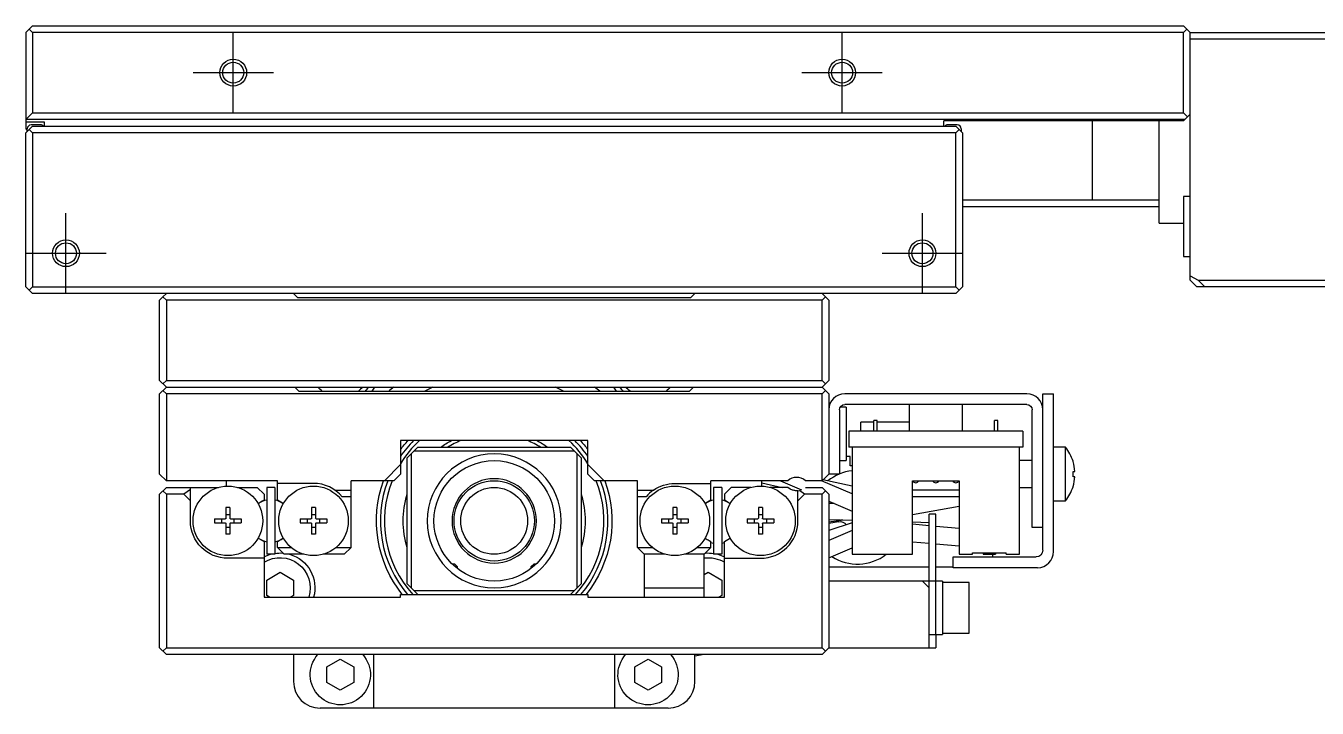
# Model space of a CAD drawing. Extents: x 0 to 742, y -8 to 454.
# Drawn here: x 100.5 to 197, y 398.8 to 449.8 of the extents above; entities that cross this region are included whole.
import ezdxf

# ---------------------------------------------------------------- set-up
doc = ezdxf.new("R2010")
doc.units = 0
doc.header["$LTSCALE"] = 0.5
doc.linetypes.add('CENTER', pattern=[50.8, 31.75, -6.35, 6.35, -6.35])
for name, color, linetype in [('MSM_CENTER', 1, 'CENTER'), ('MSM_CONTINUOUS', 7, 'CONTINUOUS'), ('MSM_NARROW', 5, 'CONTINUOUS')]:
    doc.layers.add(name, color=color, linetype=linetype)

msp = doc.modelspace()

# ---------------------------------------------------------------- linework, layer by layer
at = {"layer": 'MSM_CENTER'}
for p, q in [((116.015, 443.292), (116.015, 449.292)), ((161.515, 443.292), (161.515, 449.292)), ((113.015, 446.292), (119.015, 446.292)), ((158.515, 446.292), (164.515, 446.292)), ((103.515, 429.792), (103.515, 435.792)), ((167.515, 429.792), (167.515, 435.792)), ((100.515, 432.792), (106.515, 432.792)), ((164.515, 432.792), (170.515, 432.792))]:
    msp.add_line(p, q, dxfattribs=at)
at = {"layer": 'MSM_CONTINUOUS'}
for p, q in [((100.515, 449.292), (101.015, 449.792)), ((101.015, 449.792), (187.015, 449.792)), ((187.265, 449.542), (187.015, 449.792)), ((100.515, 449.292), (100.515, 442.092)), ((100.765, 449.542), (101.015, 449.292)), ((187.015, 449.292), (101.015, 449.292)), ((101.015, 449.292), (101.015, 443.292)), ((187.015, 449.292), (187.265, 449.542)), ((187.015, 443.292), (187.015, 449.292)), ((187.265, 449.542), (187.515, 449.292)), ((187.515, 430.792), (187.515, 449.292)), ((187.515, 449.292), (201.015, 449.292)), ((201.015, 448.792), (187.515, 448.792)), ((101.015, 443.292), (100.515, 442.792)), ((101.015, 443.292), (187.015, 443.292)), ((187.315, 442.992), (187.015, 443.292)), ((187.015, 442.692), (187.515, 443.192)), ((187.115, 442.792), (100.515, 442.792)), ((101.915, 442.592), (100.515, 442.592)), ((100.615, 441.992), (100.515, 442.092)), ((100.515, 441.792), (100.765, 442.042)), ((100.615, 441.892), (100.615, 442.092)), ((100.765, 442.042), (101.015, 442.292)), ((100.765, 442.042), (101.015, 441.792)), ((101.615, 442.392), (100.915, 442.392)), ((101.015, 442.292), (170.015, 442.292)), ((101.915, 442.292), (101.915, 442.592)), ((187.015, 442.692), (169.115, 442.692)), ((169.115, 442.292), (169.115, 442.692)), ((170.115, 442.392), (169.415, 442.392)), ((170.015, 442.292), (170.265, 442.042)), ((170.015, 441.792), (170.265, 442.042)), ((170.265, 442.042), (170.515, 441.792)), ((170.415, 442.092), (170.415, 441.892)), ((180.215, 436.792), (180.215, 442.692)), ((185.215, 435.042), (185.215, 442.692)), ((100.515, 430.292), (100.515, 441.792)), ((101.015, 441.792), (101.015, 430.292)), ((170.015, 441.792), (101.015, 441.792)), ((170.015, 430.292), (170.015, 441.792)), ((170.515, 441.792), (170.515, 430.292)), ((170.515, 436.792), (185.215, 436.792)), ((170.515, 436.292), (185.215, 436.292)), ((187.015, 437.042), (187.015, 432.542)), ((187.515, 437.042), (187.015, 437.042)), ((185.215, 435.042), (187.015, 435.042)), ((187.015, 432.542), (187.515, 432.542)), ((187.515, 431.098), (188.127, 430.792)), ((188.015, 430.292), (187.515, 430.792)), ((188.127, 430.792), (201.015, 430.792)), ((188.127, 430.792), (188.627, 430.292)), ((101.015, 429.792), (100.515, 430.292)), ((101.015, 430.292), (100.765, 430.042)), ((101.015, 430.292), (170.015, 430.292)), ((170.015, 429.792), (101.015, 429.792)), ((110.515, 429.292), (110.765, 429.542)), ((110.765, 429.542), (111.015, 429.792)), ((111.015, 429.292), (110.765, 429.542)), ((120.815, 429.492), (120.515, 429.792)), ((120.815, 429.492), (150.215, 429.492)), ((150.515, 429.792), (150.215, 429.492)), ((160.015, 429.792), (160.265, 429.542)), ((160.265, 429.542), (160.015, 429.292)), ((160.265, 429.542), (160.515, 429.292)), ((170.265, 430.042), (170.015, 430.292)), ((170.015, 429.792), (170.515, 430.292)), ((201.015, 430.292), (188.015, 430.292)), ((110.515, 423.292), (110.515, 429.292)), ((111.015, 429.292), (111.015, 423.292)), ((160.015, 429.292), (111.015, 429.292)), ((160.015, 423.292), (160.015, 429.292)), ((160.515, 429.292), (160.515, 423.292)), ((111.015, 422.792), (110.515, 423.292)), ((110.515, 422.292), (111.015, 422.792)), ((111.015, 423.292), (110.765, 423.042)), ((111.015, 423.292), (160.015, 423.292)), ((111.015, 422.792), (160.015, 422.792)), ((120.915, 422.492), (120.615, 422.792)), ((150.415, 422.792), (150.115, 422.492)), ((160.265, 423.042), (160.015, 423.292)), ((160.015, 422.792), (160.515, 423.292)), ((160.015, 422.792), (160.515, 422.292)), ((110.515, 416.292), (110.515, 422.292)), ((110.765, 422.542), (111.015, 422.292)), ((160.015, 422.292), (111.015, 422.292)), ((111.015, 422.292), (111.015, 415.792)), ((120.915, 422.492), (150.115, 422.492)), ((160.015, 422.292), (160.265, 422.542)), ((160.015, 415.792), (160.015, 422.292)), ((160.515, 422.292), (160.515, 416.292)), ((175.315, 422.292), (161.715, 422.292)), ((176.515, 422.292), (177.315, 422.292)), ((176.515, 410.592), (176.515, 422.292)), ((177.315, 410.492), (177.315, 422.292)), ((161.315, 421.092), (161.315, 416.292)), ((161.815, 421.292), (161.369, 421.292)), ((175.315, 421.492), (161.715, 421.492)), ((161.815, 421.292), (161.815, 417.292)), ((166.515, 421.492), (166.515, 419.492)), ((170.515, 419.492), (170.515, 421.492)), ((175.715, 412.292), (175.715, 421.092)), ((162.905, 419.492), (162.905, 420.174)), ((163.89, 420.174), (162.905, 420.174)), ((163.89, 419.492), (163.89, 420.292)), ((164.14, 420.292), (163.89, 420.292)), ((164.14, 419.492), (164.14, 420.292)), ((166.515, 420.174), (164.14, 420.174)), ((172.89, 419.492), (172.89, 420.292)), ((173.14, 420.292), (172.89, 420.292)), ((173.14, 419.492), (173.14, 420.292)), ((162.015, 419.492), (162.015, 418.292)), ((175.015, 419.492), (162.015, 419.492)), ((175.015, 419.492), (175.015, 418.292)), ((142.515, 418.792), (128.515, 418.792)), ((128.515, 418.792), (128.515, 416.292)), ((129.515, 417.992), (129.315, 417.792)), ((129.515, 417.992), (129.815, 418.292)), ((141.515, 417.992), (129.515, 417.992)), ((129.815, 418.292), (141.215, 418.292)), ((141.215, 418.292), (142.015, 417.492)), ((142.515, 416.292), (142.515, 418.792)), ((175.015, 418.292), (162.015, 418.292)), ((162.265, 418.292), (162.265, 410.292)), ((174.765, 410.292), (174.765, 418.292)), ((178.213, 418.292), (177.315, 418.292)), ((178.213, 414.292), (178.213, 418.292)), ((127.308, 415.792), (128.515, 416.999)), ((129.015, 417.492), (129.315, 417.792)), ((129.015, 408.092), (129.015, 417.492)), ((129.315, 417.792), (129.315, 407.792)), ((141.715, 407.792), (141.715, 417.792)), ((142.015, 417.492), (142.015, 408.092)), ((142.515, 416.999), (143.722, 415.792)), ((161.315, 417.292), (161.815, 417.292)), ((162.105, 417.604), (161.815, 417.604)), ((162.105, 416.894), (162.105, 417.604)), ((162.265, 416.894), (162.105, 416.894)), ((175.715, 417.292), (174.765, 417.292)), ((178.771, 417.221), (178.771, 417.242)), ((111.015, 415.792), (110.515, 416.292)), ((128.515, 416.292), (128.015, 415.792)), ((143.015, 415.792), (142.515, 416.292)), ((160.515, 416.292), (160.015, 415.792)), ((161.315, 416.292), (160.515, 416.292)), ((178.771, 416.492), (178.903, 416.492)), ((178.771, 416.092), (178.771, 416.492)), ((178.903, 416.092), (178.771, 416.092)), ((110.515, 414.792), (111.015, 415.292)), ((110.765, 415.042), (111.015, 414.792)), ((119.315, 415.792), (111.015, 415.792)), ((111.015, 415.292), (114.901, 415.292)), ((112.815, 415.146), (112.315, 414.792)), ((112.815, 412.792), (112.815, 415.292)), ((115.515, 415.39), (115.515, 415.792)), ((116.329, 415.292), (117.815, 415.292)), ((118.315, 414.792), (117.815, 415.292)), ((119.115, 415.292), (118.515, 415.292)), ((118.515, 415.292), (118.515, 410.292)), ((119.115, 415.292), (119.115, 410.292)), ((119.315, 414.337), (119.315, 415.792)), ((122.015, 415.592), (119.315, 415.592)), ((123.612, 415.092), (124.815, 415.092)), ((128.015, 415.792), (124.815, 415.792)), ((124.815, 410.792), (124.815, 415.792)), ((134.454, 415.757), (134.451, 415.757)), ((146.215, 415.792), (143.015, 415.792)), ((146.215, 410.792), (146.215, 415.792)), ((146.215, 415.092), (147.418, 415.092)), ((149.015, 415.592), (151.715, 415.592)), ((157.454, 415.792), (151.715, 415.792)), ((151.715, 414.337), (151.715, 415.792)), ((152.515, 415.292), (151.915, 415.292)), ((151.915, 415.292), (151.915, 410.292)), ((152.515, 415.292), (152.515, 410.292)), ((153.215, 415.292), (152.715, 414.792)), ((154.701, 415.292), (153.215, 415.292)), ((155.515, 415.39), (155.515, 415.792)), ((155.515, 415.623), (157.033, 415.292)), ((157.454, 415.292), (156.129, 415.292)), ((156.899, 415.792), (158.491, 415.116)), ((157.647, 415.159), (158.174, 415.044)), ((158.215, 415.047), (158.329, 415.065)), ((158.215, 412.792), (158.215, 415.047)), ((158.715, 414.792), (158.329, 415.065)), ((160.015, 415.792), (158.777, 415.792)), ((158.777, 415.292), (160.015, 415.292)), ((162.265, 414.816), (159.968, 415.792)), ((160.015, 415.292), (160.515, 414.792)), ((160.015, 414.792), (160.265, 415.042)), ((162.265, 415.382), (160.08, 415.857)), ((166.765, 415.792), (170.265, 415.792)), ((166.765, 410.292), (166.765, 415.792)), ((170.265, 415.092), (166.765, 415.092)), ((170.265, 415.792), (170.265, 410.292)), ((174.765, 415.292), (175.715, 415.292)), ((178.771, 415.342), (178.771, 415.363)), ((110.515, 403.292), (110.515, 414.792)), ((111.015, 414.792), (111.015, 403.292)), ((112.315, 414.792), (111.015, 414.792)), ((112.315, 414.792), (112.815, 414.292)), ((118.315, 414.337), (118.177, 414.257)), ((118.315, 414.792), (118.315, 414.337)), ((119.691, 414.119), (119.315, 414.337)), ((124.815, 414.592), (124.16, 414.592)), ((132.651, 414.103), (132.715, 414.167)), ((132.715, 414.235), (132.715, 414.167)), ((146.87, 414.592), (146.215, 414.592)), ((151.715, 414.337), (151.339, 414.119)), ((152.715, 414.792), (152.715, 414.337)), ((152.853, 414.257), (152.715, 414.337)), ((158.215, 414.292), (158.715, 414.792)), ((160.015, 414.792), (158.715, 414.792)), ((160.015, 403.292), (160.015, 414.792)), ((160.515, 414.792), (160.515, 403.292)), ((160.515, 414.256), (162.265, 413.512)), ((160.933, 414.078), (160.515, 414.087)), ((170.265, 414.592), (166.765, 414.592)), ((177.315, 414.292), (178.213, 414.292)), ((115.76, 413.792), (115.47, 413.792)), ((115.47, 413.792), (115.47, 412.997)), ((115.47, 413.262), (115.76, 413.262)), ((115.76, 413.792), (115.76, 412.997)), ((122.16, 413.792), (121.87, 413.792)), ((121.87, 413.792), (121.87, 412.997)), ((121.87, 413.262), (122.16, 413.262)), ((122.16, 413.792), (122.16, 412.997)), ((149.16, 413.792), (148.87, 413.792)), ((148.87, 413.792), (148.87, 412.997)), ((148.87, 413.262), (149.16, 413.262)), ((149.16, 413.792), (149.16, 412.997)), ((155.56, 413.792), (155.27, 413.792)), ((155.27, 413.792), (155.27, 412.997)), ((155.27, 413.262), (155.56, 413.262)), ((155.56, 413.792), (155.56, 412.997)), ((166.765, 413.276), (170.265, 413.893)), ((168.515, 413.292), (168.015, 413.292)), ((168.015, 403.292), (168.015, 413.292)), ((168.515, 404.292), (168.515, 413.292)), ((114.615, 412.937), (115.41, 412.937)), ((114.615, 412.937), (114.615, 412.647)), ((114.615, 412.647), (115.41, 412.647)), ((115.145, 412.937), (115.145, 412.647)), ((115.47, 412.587), (115.47, 411.792)), ((115.47, 412.322), (115.76, 412.322)), ((115.76, 412.587), (115.76, 411.792)), ((115.82, 412.937), (116.615, 412.937)), ((115.82, 412.647), (116.615, 412.647)), ((116.085, 412.647), (116.085, 412.937)), ((116.615, 412.937), (116.615, 412.647)), ((121.015, 412.937), (121.81, 412.937)), ((121.015, 412.937), (121.015, 412.647)), ((121.015, 412.647), (121.81, 412.647)), ((121.545, 412.937), (121.545, 412.647)), ((121.87, 412.587), (121.87, 411.792)), ((121.87, 412.322), (122.16, 412.322)), ((122.16, 412.587), (122.16, 411.792)), ((122.22, 412.937), (123.015, 412.937)), ((122.22, 412.647), (123.015, 412.647)), ((122.485, 412.647), (122.485, 412.937)), ((123.015, 412.937), (123.015, 412.647)), ((148.015, 412.937), (148.81, 412.937)), ((148.015, 412.937), (148.015, 412.647)), ((148.015, 412.647), (148.81, 412.647)), ((148.545, 412.937), (148.545, 412.647)), ((148.87, 412.587), (148.87, 411.792)), ((148.87, 412.322), (149.16, 412.322)), ((149.16, 412.587), (149.16, 411.792)), ((149.22, 412.937), (150.015, 412.937)), ((149.22, 412.647), (150.015, 412.647)), ((149.485, 412.647), (149.485, 412.937)), ((150.015, 412.937), (150.015, 412.647)), ((154.415, 412.937), (155.21, 412.937)), ((154.415, 412.937), (154.415, 412.647)), ((154.415, 412.647), (155.21, 412.647)), ((154.945, 412.937), (154.945, 412.647)), ((155.27, 412.587), (155.27, 411.792)), ((155.27, 412.322), (155.56, 412.322)), ((155.56, 412.587), (155.56, 411.792)), ((155.62, 412.937), (156.415, 412.937)), ((155.62, 412.647), (156.415, 412.647)), ((155.885, 412.647), (155.885, 412.937)), ((156.415, 412.937), (156.415, 412.647)), ((160.515, 412.887), (162.265, 412.85)), ((160.515, 412.713), (161.451, 412.848)), ((161.252, 412.731), (160.515, 412.59)), ((162.265, 412.644), (160.515, 412.083)), ((162.265, 412.072), (160.515, 411.328)), ((168.015, 412.653), (166.765, 412.686)), ((168.015, 412.425), (166.765, 412.539)), ((170.265, 412.22), (168.515, 412.379)), ((176.515, 412.292), (175.715, 412.292)), ((115.76, 411.792), (115.47, 411.792)), ((117.939, 411.465), (118.315, 411.248)), ((118.315, 411.248), (118.315, 407.092)), ((119.315, 411.248), (119.453, 411.328)), ((119.315, 410.792), (119.315, 411.248)), ((122.16, 411.792), (121.87, 411.792)), ((132.715, 411.417), (132.651, 411.482)), ((132.715, 411.417), (132.715, 411.349)), ((149.16, 411.792), (148.87, 411.792)), ((151.577, 411.328), (151.715, 411.248)), ((151.715, 410.792), (151.715, 411.248)), ((152.715, 411.248), (153.091, 411.465)), ((152.715, 407.092), (152.715, 411.248)), ((155.56, 411.792), (155.27, 411.792)), ((166.765, 411.234), (168.015, 411.12)), ((119.115, 410.292), (118.515, 410.292)), ((119.315, 410.792), (120.354, 410.792)), ((119.315, 410.792), (119.815, 410.292)), ((121.301, 410.292), (119.815, 410.292)), ((124.315, 410.292), (122.729, 410.292)), ((123.676, 410.792), (124.815, 410.792)), ((124.315, 410.292), (124.815, 410.792)), ((146.215, 410.792), (146.715, 410.292)), ((146.215, 410.792), (147.354, 410.792)), ((148.301, 410.292), (146.715, 410.292)), ((146.715, 410.292), (146.715, 407.092)), ((151.215, 410.292), (149.729, 410.292)), ((150.676, 410.792), (151.715, 410.792)), ((151.215, 410.292), (151.715, 410.792)), ((151.215, 407.092), (151.215, 410.292)), ((152.515, 410.292), (151.915, 410.292)), ((160.515, 410.025), (162.265, 410.768)), ((162.265, 410.292), (166.765, 410.292)), ((168.515, 411.074), (170.265, 410.914)), ((170.265, 410.292), (171.265, 410.292)), ((171.265, 410.392), (173.765, 410.392)), ((171.265, 410.292), (171.265, 410.392)), ((172.065, 410.392), (172.065, 410.292)), ((172.065, 410.292), (172.965, 410.292)), ((172.44, 410.392), (172.44, 410.292)), ((172.59, 410.392), (172.59, 410.292)), ((172.765, 410.292), (172.765, 410.092)), ((172.965, 410.392), (172.965, 410.292)), ((173.765, 410.292), (173.765, 410.392)), ((173.765, 410.292), (174.765, 410.292)), ((118.315, 409.992), (115.615, 409.992)), ((132.351, 409.592), (132.54, 409.592)), ((132.765, 409.367), (132.54, 409.592)), ((132.765, 409.367), (132.596, 409.367)), ((132.765, 409.23), (132.765, 409.367)), ((134.451, 409.827), (134.452, 409.827)), ((138.49, 409.592), (138.265, 409.367)), ((138.434, 409.367), (138.265, 409.367)), ((138.265, 409.367), (138.265, 409.23)), ((138.49, 409.592), (138.679, 409.592)), ((152.715, 409.992), (155.415, 409.992)), ((168.015, 409.324), (160.515, 409.324)), ((169.815, 409.324), (168.515, 409.324)), ((169.815, 409.292), (169.815, 410.092)), ((169.815, 410.092), (176.015, 410.092)), ((176.115, 409.292), (169.815, 409.292)), ((118.515, 408.37), (119.515, 408.947)), ((118.515, 407.215), (118.515, 408.37)), ((119.515, 408.947), (120.515, 408.37)), ((120.515, 408.37), (120.515, 407.215)), ((151.215, 408.774), (151.515, 408.947)), ((151.515, 408.947), (152.515, 408.37)), ((152.515, 408.37), (152.515, 407.215)), ((169.015, 408.292), (160.515, 408.292)), ((167.515, 408.292), (168.015, 407.792)), ((169.015, 408.292), (169.015, 404.292)), ((128.515, 407.092), (128.515, 407.292)), ((128.515, 407.292), (142.515, 407.292)), ((129.315, 407.792), (129.015, 408.092)), ((129.315, 407.792), (129.515, 407.592)), ((129.515, 407.592), (141.515, 407.592)), ((129.815, 407.292), (129.515, 407.592)), ((142.015, 408.092), (141.215, 407.292)), ((142.515, 407.292), (142.515, 407.092)), ((146.715, 407.792), (151.215, 407.792)), ((171.015, 408.192), (169.015, 408.192)), ((171.015, 404.392), (171.015, 408.192)), ((118.315, 407.092), (128.515, 407.092)), ((118.728, 407.092), (118.515, 407.215)), ((120.515, 407.215), (120.303, 407.092)), ((142.515, 407.092), (152.715, 407.092)), ((152.515, 407.215), (152.303, 407.092)), ((169.015, 404.392), (171.015, 404.392)), ((168.015, 404.292), (169.015, 404.292)), ((168.515, 404.292), (168.515, 403.292)), ((111.015, 402.792), (110.515, 403.292)), ((111.015, 403.292), (110.765, 403.042)), ((111.015, 403.292), (160.015, 403.292)), ((160.015, 402.792), (111.015, 402.792)), ((120.515, 402.792), (120.515, 400.792)), ((123.015, 401.87), (124.015, 402.447)), ((124.015, 402.447), (125.015, 401.87)), ((126.515, 398.792), (126.515, 402.792)), ((144.515, 402.792), (144.515, 398.792)), ((146.015, 401.87), (147.015, 402.447)), ((147.015, 402.447), (148.015, 401.87)), ((151.216, 402.792), (150.515, 402.669)), ((150.515, 400.792), (150.515, 402.792)), ((160.265, 403.042), (160.015, 403.292)), ((160.265, 403.042), (160.015, 402.792)), ((160.515, 403.292), (160.265, 403.042)), ((160.515, 403.292), (168.515, 403.292)), ((123.015, 400.715), (123.015, 401.87)), ((125.015, 401.87), (125.015, 400.715)), ((146.015, 400.715), (146.015, 401.87)), ((148.015, 401.87), (148.015, 400.715)), ((124.015, 400.137), (123.015, 400.715)), ((125.015, 400.715), (124.015, 400.137)), ((147.015, 400.137), (146.015, 400.715)), ((148.015, 400.715), (147.015, 400.137)), ((126.515, 398.792), (122.515, 398.792)), ((144.515, 398.792), (126.515, 398.792)), ((148.515, 398.792), (144.515, 398.792))]:
    msp.add_line(p, q, dxfattribs=at)
for centre, radius in [((116.015, 446.292), 0.783), ((161.515, 446.292), 0.783), ((103.515, 432.792), 0.783), ((167.515, 432.792), 0.783), ((135.515, 412.792), 4.5), ((115.615, 412.792), 2.6), ((122.015, 412.792), 2.6), ((135.515, 412.792), 3), ((149.015, 412.792), 2.6), ((155.415, 412.792), 2.6)]:
    msp.add_circle(centre, radius, dxfattribs=at)
at = {"layer": 'MSM_CONTINUOUS', "extrusion": (0, 0, -1)}
for radius in [5, 3.15]:
    msp.add_circle((-135.515, 412.792), radius, dxfattribs=at)
at = {"layer": 'MSM_CONTINUOUS'}
for centre, radius, start, end in [((100.915, 442.092), 0.3, 90, 180), ((101.615, 442.092), 0.3, 41.81031, 90), ((169.415, 442.092), 0.3, 90, 138.18969), ((170.115, 442.092), 0.3, 0, 90), ((124.015, 424.292), 2.6, 316.18691, 324.76556), ((124.015, 424.292), 2.982, 322.86975, 329.79972), ((135.515, 412.792), 12.5, 126.86991, 129.10422), ((135.515, 412.792), 11, 114.61999, 118.13754), ((135.515, 412.792), 11, 61.86246, 65.38001), ((135.515, 412.792), 12.5, 50.89578, 53.13009), ((147.015, 424.292), 2.982, 210.20028, 217.13025), ((147.015, 424.292), 2.6, 215.23444, 223.81309), ((161.715, 421.092), 1.2, 90, 180), ((175.315, 421.092), 1.2, 0, 90), ((135.515, 412.792), 8.5, 135.09913, 145.43968), ((135.515, 412.792), 8.2, 132.97028, 148.61185), ((135.515, 412.792), 6.5, 112.61986, 122.20423), ((135.515, 412.792), 6.5, 57.79577, 67.38014), ((135.515, 412.792), 8.2, 31.38815, 47.02972), ((135.515, 412.792), 8.5, 34.56032, 44.90087), ((175.715, 416.292), 3.2, 17.27, 38.68219), ((175.715, 416.292), 3.194, 3.59035, 16.90526), ((158.115, 415.042), 1, 48.59038, 131.40962), ((162.665, 413.06), 3.5, 96.56243, 129.11383), ((175.715, 416.292), 3.194, 343.09474, 356.40965), ((122.015, 412.792), 2.8, 40.0052, 89.99998), ((135.515, 412.792), 8.5, 159.33268, 220.32022), ((135.515, 412.792), 8.2, 158.53987, 222.12356), ((135.515, 412.792), 8.2, 317.87644, 21.46013), ((135.515, 412.792), 8.5, 319.67978, 20.66732), ((149.015, 412.792), 2.8, 124.77194, 139.9948), ((167.015, 415.892), 0.25, 203.57818, 336.42182), ((168.515, 415.892), 0.25, 203.57818, 336.42182), ((170.015, 415.892), 0.25, 203.57818, 336.42182), ((175.715, 416.292), 3.2, 321.31781, 342.73), ((118.93, 412.677), 1.75, 115.49482, 127.00597), ((118.815, 412.792), 1.587, 100.89305, 126.19722), ((118.815, 412.792), 1.588, 53.80278, 79.10696), ((118.7, 412.677), 1.75, 52.99403, 55.49482), ((152.33, 412.677), 1.75, 124.50518, 127.00597), ((152.215, 412.792), 1.587, 100.89305, 126.19722), ((152.215, 412.792), 1.587, 53.80278, 79.10695), ((152.1, 412.677), 1.75, 52.99403, 64.50518), ((155.415, 412.792), 2.8, 270, 0), ((118.93, 412.907), 1.75, 232.99403, 235.49482), ((118.815, 412.792), 1.587, 233.80278, 259.10693), ((118.815, 412.792), 1.588, 280.89305, 306.19722), ((118.7, 412.907), 1.75, 295.49482, 307.00597), ((152.33, 412.907), 1.75, 232.99403, 244.50518), ((152.215, 412.677), 1.588, 251.64156, 259.10695), ((152.215, 412.677), 1.588, 280.89305, 288.35844), ((152.1, 412.907), 1.75, 304.50518, 307.00597), ((162.665, 413.06), 3.5, 236.92551, 307.75294), ((176.115, 410.492), 1.2, 270, 0), ((122.515, 400.792), 2, 180, 270), ((148.515, 400.792), 2, 270, 0)]:
    msp.add_arc(centre, radius, start, end, dxfattribs=at)
at = {"layer": 'MSM_CONTINUOUS', "extrusion": (0, 0, -1)}
for centre, radius, start, end in [((-124.015, 424.292), 2.25, 306.86986, 318.18965), ((-124.015, 424.292), 2.25, 221.81035, 233.13014), ((-147.015, 424.292), 2.25, 306.86986, 318.18965), ((-147.015, 424.292), 2.25, 221.81035, 233.13014), ((-161.715, 421.092), 0.4, 0, 90), ((-175.315, 421.092), 0.4, 90, 180), ((-135.515, 412.792), 8.8, 37.30179, 42.98589), ((-135.515, 412.792), 6.8, 53.98115, 61.92751), ((-135.515, 412.792), 6.8, 118.07249, 126.01885), ((-135.515, 412.792), 8.8, 137.01411, 142.69821), ((-135.515, 412.792), 8.8, 321.31781, 19.93227), ((-135.515, 412.792), 8.8, 160.06773, 218.68219), ((-149.015, 412.792), 2.8, 55.22806, 90), ((-158.115, 416.042), 1, 264.26083, 311.40962), ((-135.515, 412.792), 6.8, 342.91742, 17.08258), ((-135.515, 412.792), 6.8, 162.91742, 197.08258), ((-115.615, 412.792), 2.8, 270, 0), ((-115.41, 412.997), 0.06, 180, 270), ((-115.41, 412.587), 0.06, 90, 180), ((-115.82, 412.997), 0.06, 270, 0), ((-115.82, 412.587), 0.06, 0, 90), ((-121.81, 412.997), 0.06, 180, 270), ((-121.81, 412.587), 0.06, 90, 180), ((-122.22, 412.997), 0.06, 270, 0), ((-122.22, 412.587), 0.06, 0, 90), ((-148.81, 412.997), 0.06, 180, 270), ((-148.81, 412.587), 0.06, 90, 180), ((-149.22, 412.997), 0.06, 270, 0), ((-149.22, 412.587), 0.06, 0, 90), ((-155.21, 412.997), 0.06, 180, 270), ((-155.21, 412.587), 0.06, 90, 180), ((-155.62, 412.997), 0.06, 270, 0), ((-155.62, 412.587), 0.06, 0, 90), ((-161.365, 412.142), 0.6, 79.1542, 142.45128), ((-161.365, 413.442), 0.6, 253.91472, 261.75748), ((-119.515, 407.792), 2.6, 62.51357, 74.05763), ((-119.515, 407.792), 2.25, 57.76905, 198.1262), ((-119.515, 407.792), 2.6, 81.15012, 94.59658), ((-119.515, 407.792), 2.6, 105.94237, 195.6185), ((-151.515, 407.792), 2.6, 85.40342, 98.84988), ((-151.515, 407.792), 2.6, 105.94237, 117.48643), ((-176.015, 410.592), 0.5, 180, 270), ((-151.515, 407.792), 2.25, 82.33774, 122.23095), ((-124.015, 401.292), 2.25, 138.18972, 41.81026), ((-147.015, 401.292), 2.25, 138.18972, 41.81026)]:
    msp.add_arc(centre, radius, start, end, dxfattribs=at)
at = {"layer": 'MSM_NARROW'}
for centre, radius in [((116.015, 446.292), 1), ((161.515, 446.292), 1), ((103.515, 432.792), 1), ((167.515, 432.792), 1), ((135.515, 412.792), 2.5)]:
    msp.add_circle(centre, radius, dxfattribs=at)

doc.saveas('drawing.dxf')
